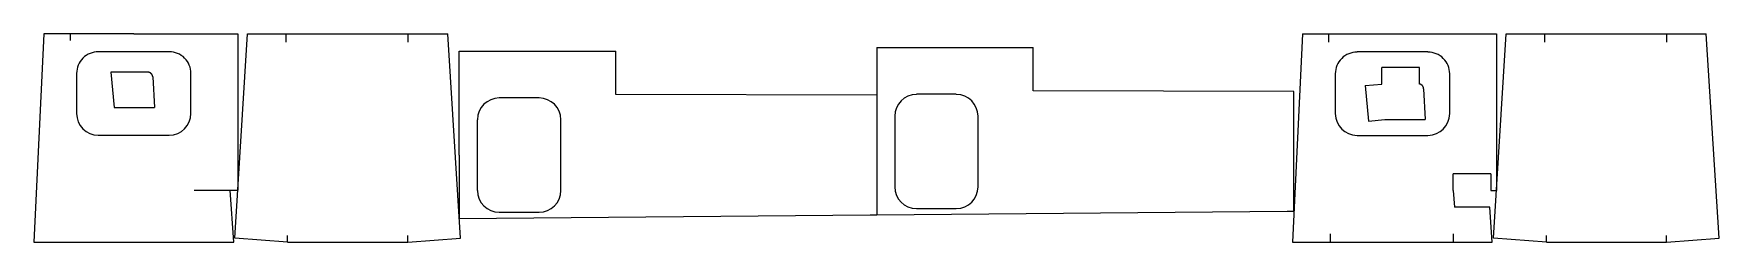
# Model space of a CAD drawing. Extents: x 0 to 10096, y -1 to 1249.
import ezdxf

# ---------------------------------------------------------------- set-up
doc = ezdxf.new("R2010")
doc.units = 0
doc.header["$LTSCALE"] = 100
doc.header["$MEASUREMENT"] = 0
for name, color, linetype in [('deel 1', 1, 'CONTINUOUS'), ('deel 2', 6, 'CONTINUOUS'), ('deel 3', 61, 'CONTINUOUS'), ('deel 4', 4, 'CONTINUOUS'), ('deel 5', 3, 'CONTINUOUS'), ('deel 6', 122, 'CONTINUOUS')]:
    doc.layers.add(name, color=color, linetype=linetype)

msp = doc.modelspace()

# ---------------------------------------------------------------- linework, layer by layer
at = {"layer": 'deel 1'}
for p, q in [((60, 1249), (0, 0)), ((218, 1249), (60, 1249)), ((599, 1249), (218, 1249)), ((218, 1249), (218, 1209)), ((599, 1249), (1223, 1249)), ((1223, 1249), (1223, 311)), ((812, 1141), (387, 1141)), ((257, 1011), (257, 771)), ((688, 1018), (462, 1018)), ((462, 1018), (481, 806)), ((942, 771), (942, 1011)), ((713, 990), (723, 806)), ((481, 806), (723, 806)), ((387, 641), (812, 641)), ((962, 311), (1223, 311)), ((1199, 0), (1176, 311)), ((0, 0), (1199, 0))]:
    msp.add_line(p, q, dxfattribs=at)
msp.add_polyline3d([(713, 990, 0), (713, 990, 0), (713, 991, 0), (713, 991, 0), (713, 991, 0), (713, 991, 0), (713, 992, 0), (713, 992, 0), (713, 992, 0), (713, 992, 0), (713, 993, 0), (713, 993, 0), (713, 993, 0), (713, 993, 0), (713, 994, 0), (712, 994, 0), (712, 994, 0), (712, 994, 0), (712, 995, 0), (712, 995, 0), (712, 995, 0), (712, 995, 0), (712, 996, 0), (712, 996, 0), (712, 996, 0), (712, 996, 0), (712, 997, 0), (712, 997, 0), (712, 997, 0), (712, 997, 0), (712, 998, 0), (711, 998, 0), (711, 998, 0), (711, 998, 0), (711, 999, 0), (711, 999, 0), (711, 999, 0), (711, 999, 0), (711, 999, 0), (711, 1000, 0), (711, 1000, 0), (711, 1000, 0), (710, 1000, 0), (710, 1001, 0), (710, 1001, 0), (710, 1001, 0), (710, 1001, 0), (710, 1002, 0), (710, 1002, 0), (710, 1002, 0), (710, 1002, 0), (710, 1002, 0), (709, 1003, 0), (709, 1003, 0), (709, 1003, 0), (709, 1003, 0), (709, 1004, 0), (709, 1004, 0), (709, 1004, 0), (709, 1004, 0), (708, 1004, 0), (708, 1005, 0), (708, 1005, 0), (708, 1005, 0), (708, 1005, 0), (708, 1005, 0), (708, 1006, 0), (707, 1006, 0), (707, 1006, 0), (707, 1006, 0), (707, 1007, 0), (707, 1007, 0), (707, 1007, 0), (706, 1007, 0), (706, 1007, 0), (706, 1007, 0), (706, 1008, 0), (706, 1008, 0), (706, 1008, 0), (705, 1008, 0), (705, 1008, 0), (705, 1009, 0), (705, 1009, 0), (705, 1009, 0), (705, 1009, 0), (704, 1009, 0), (704, 1010, 0), (704, 1010, 0), (704, 1010, 0), (704, 1010, 0), (704, 1010, 0), (703, 1010, 0), (703, 1011, 0), (703, 1011, 0), (703, 1011, 0), (703, 1011, 0), (702, 1011, 0), (702, 1011, 0), (702, 1012, 0), (702, 1012, 0), (702, 1012, 0), (701, 1012, 0), (701, 1012, 0), (701, 1012, 0), (701, 1013, 0), (701, 1013, 0), (700, 1013, 0), (700, 1013, 0), (700, 1013, 0), (700, 1013, 0), (700, 1013, 0), (699, 1014, 0), (699, 1014, 0), (699, 1014, 0), (699, 1014, 0), (698, 1014, 0), (698, 1014, 0), (698, 1014, 0), (698, 1014, 0), (698, 1015, 0), (697, 1015, 0), (697, 1015, 0), (697, 1015, 0), (697, 1015, 0), (696, 1015, 0), (696, 1015, 0), (696, 1015, 0), (696, 1015, 0), (696, 1016, 0), (695, 1016, 0), (695, 1016, 0), (695, 1016, 0), (695, 1016, 0), (694, 1016, 0), (694, 1016, 0), (694, 1016, 0), (694, 1016, 0), (693, 1016, 0), (693, 1017, 0), (693, 1017, 0), (693, 1017, 0), (693, 1017, 0), (692, 1017, 0), (692, 1017, 0), (692, 1017, 0), (692, 1017, 0), (691, 1017, 0), (691, 1017, 0), (691, 1017, 0), (691, 1017, 0), (690, 1017, 0), (690, 1018, 0), (690, 1018, 0), (690, 1018, 0), (689, 1018, 0), (689, 1018, 0), (689, 1018, 0), (689, 1018, 0), (688, 1018, 0), (688, 1018, 0)], dxfattribs=at)
for centre, start, end in [((387, 1011), 89.9968, 179.9968), ((812, 1011), 0.0032, 90.0032), ((387, 771), 180.0032, 270.0032), ((812, 771), 269.9968, 359.9968)]:
    msp.add_arc(centre, 130, start, end, dxfattribs=at)
at = {"layer": 'deel 2'}
for p, q in [((1205, 23), (1281, 1249)), ((1281, 1249), (2480, 1249)), ((1510, 1249), (1510, 1199)), ((2243, 1199), (2243, 1249)), ((2557, 23), (2480, 1249)), ((1521, -1), (1205, 23)), ((1521, -1), (1521, 39)), ((2241, -1), (2241, 39)), ((2241, -1), (2557, 23)), ((1521, -1), (2241, -1))]:
    msp.add_line(p, q, dxfattribs=at)
at = {"layer": 'deel 3'}
for p, q in [((2549, 521), (2549, 1145)), ((2549, 1145), (3487, 1145)), ((3487, 884), (3487, 1145)), ((3027, 864), (2788, 864)), ((5049, 881), (3487, 884)), ((2657, 734), (2657, 309)), ((3157, 309), (3157, 734)), ((2549, 521), (2549, 140)), ((5009, 161), (2549, 140)), ((2788, 179), (3027, 179)), ((5049, 161), (5009, 161))]:
    msp.add_line(p, q, dxfattribs=at)
for centre, start, end in [((2788, 734), 90.0032, 180.0032), ((3027, 734), 359.9968, 89.9968), ((2788, 309), 179.9968, 269.9968), ((3027, 309), 270.0032, 0.0032)]:
    msp.add_arc(centre, 130, start, end, dxfattribs=at)
at = {"layer": 'deel 4'}
for p, q in [((5049, 1166), (5049, 161)), ((5049, 1166), (5987, 1166)), ((5987, 906), (5987, 1166)), ((5526, 886), (5287, 886)), ((7548, 903), (5987, 906)), ((7548, 183), (7548, 903)), ((5157, 755), (5157, 331)), ((5657, 331), (5657, 755)), ((7508, 183), (5049, 161)), ((5287, 201), (5526, 201)), ((7548, 183), (7508, 183))]:
    msp.add_line(p, q, dxfattribs=at)
for centre, start, end in [((5287, 755), 90.0032, 180.0032), ((5526, 755), 359.9968, 89.9968), ((5287, 331), 179.9968, 269.9968), ((5526, 331), 270.0032, 0.0032)]:
    msp.add_arc(centre, 130, start, end, dxfattribs=at)
at = {"layer": 'deel 5'}
for p, q in [((7599, 1248), (7539, -1)), ((7599, 1248), (8762, 1248)), ((7757, 1199), (7757, 1249)), ((8762, 1248), (8762, 310)), ((8351, 1140), (7926, 1140)), ((8301, 1047), (8075, 1047)), ((8075, 947), (8075, 1047)), ((8301, 947), (8301, 1047)), ((7796, 1009), (7796, 770)), ((7975, 939), (8075, 947)), ((7975, 939), (7994, 726)), ((8325, 919), (8335, 735)), ((8481, 770), (8481, 1009)), ((7994, 726), (8093, 735)), ((8093, 735), (8335, 735)), ((7926, 640), (8351, 640)), ((8501, 310), (8502, 410)), ((8728, 410), (8502, 410)), ((8728, 410), (8727, 310)), ((8501, 310), (8510, 210)), ((8727, 310), (8762, 310)), ((8722, 210), (8510, 210)), ((8736, -1), (8722, 210)), ((7768, -1), (7767, 49)), ((8501, 49), (8501, -1)), ((7539, -1), (8736, -1))]:
    msp.add_line(p, q, dxfattribs=at)
msp.add_polyline3d([(8325, 919, 0), (8325, 919, 0), (8325, 920, 0), (8325, 920, 0), (8325, 920, 0), (8325, 920, 0), (8325, 921, 0), (8325, 921, 0), (8325, 921, 0), (8325, 921, 0), (8325, 922, 0), (8325, 922, 0), (8325, 922, 0), (8325, 922, 0), (8325, 923, 0), (8325, 923, 0), (8325, 923, 0), (8325, 923, 0), (8325, 924, 0), (8325, 924, 0), (8325, 924, 0), (8325, 924, 0), (8325, 925, 0), (8325, 925, 0), (8325, 925, 0), (8324, 925, 0), (8324, 926, 0), (8324, 926, 0), (8324, 926, 0), (8324, 926, 0), (8324, 927, 0), (8324, 927, 0), (8324, 927, 0), (8324, 927, 0), (8324, 927, 0), (8324, 928, 0), (8324, 928, 0), (8324, 928, 0), (8323, 928, 0), (8323, 929, 0), (8323, 929, 0), (8323, 929, 0), (8323, 929, 0), (8323, 930, 0), (8323, 930, 0), (8323, 930, 0), (8323, 930, 0), (8323, 930, 0), (8322, 931, 0), (8322, 931, 0), (8322, 931, 0), (8322, 931, 0), (8322, 932, 0), (8322, 932, 0), (8322, 932, 0), (8322, 932, 0), (8321, 932, 0), (8321, 933, 0), (8321, 933, 0), (8321, 933, 0), (8321, 933, 0), (8321, 934, 0), (8321, 934, 0), (8321, 934, 0), (8320, 934, 0), (8320, 934, 0), (8320, 935, 0), (8320, 935, 0), (8320, 935, 0), (8320, 935, 0), (8320, 935, 0), (8319, 936, 0), (8319, 936, 0), (8319, 936, 0), (8319, 936, 0), (8319, 936, 0), (8319, 937, 0), (8318, 937, 0), (8318, 937, 0), (8318, 937, 0), (8318, 937, 0), (8318, 938, 0), (8318, 938, 0), (8317, 938, 0), (8317, 938, 0), (8317, 938, 0), (8317, 938, 0), (8317, 939, 0), (8316, 939, 0), (8316, 939, 0), (8316, 939, 0), (8316, 939, 0), (8316, 940, 0), (8316, 940, 0), (8315, 940, 0), (8315, 940, 0), (8315, 940, 0), (8315, 940, 0), (8315, 940, 0), (8314, 941, 0), (8314, 941, 0), (8314, 941, 0), (8314, 941, 0), (8314, 941, 0), (8313, 941, 0), (8313, 942, 0), (8313, 942, 0), (8313, 942, 0), (8313, 942, 0), (8312, 942, 0), (8312, 942, 0), (8312, 942, 0), (8312, 943, 0), (8311, 943, 0), (8311, 943, 0), (8311, 943, 0), (8311, 943, 0), (8311, 943, 0), (8310, 943, 0), (8310, 943, 0), (8310, 944, 0), (8310, 944, 0), (8309, 944, 0), (8309, 944, 0), (8309, 944, 0), (8309, 944, 0), (8309, 944, 0), (8308, 944, 0), (8308, 945, 0), (8308, 945, 0), (8308, 945, 0), (8307, 945, 0), (8307, 945, 0), (8307, 945, 0), (8307, 945, 0), (8306, 945, 0), (8306, 945, 0), (8306, 945, 0), (8306, 945, 0), (8306, 946, 0), (8305, 946, 0), (8305, 946, 0), (8305, 946, 0), (8305, 946, 0), (8304, 946, 0), (8304, 946, 0), (8304, 946, 0), (8304, 946, 0), (8303, 946, 0), (8303, 946, 0), (8303, 946, 0), (8303, 946, 0), (8302, 946, 0), (8302, 947, 0), (8302, 947, 0), (8302, 947, 0), (8301, 947, 0), (8301, 947, 0), (8301, 947, 0), (8301, 947, 0)], dxfattribs=at)
for centre, start, end in [((7926, 1009), 89.9968, 179.9968), ((8351, 1009), 0.0032, 90.0032), ((7926, 770), 180.0032, 270.0032), ((8351, 770), 269.9968, 359.9968)]:
    msp.add_arc(centre, 130, start, end, dxfattribs=at)
at = {"layer": 'deel 6'}
for p, q in [((8744, 23), (8820, 1249)), ((8820, 1249), (10017, 1249)), ((9049, 1249), (9049, 1199)), ((9782, 1199), (9782, 1249)), ((10096, 23), (10017, 1249)), ((9060, -1), (8744, 23)), ((9060, -1), (9060, 39)), ((9780, -1), (9780, 39)), ((9780, -1), (10096, 23)), ((9060, -1), (9780, -1))]:
    msp.add_line(p, q, dxfattribs=at)

doc.saveas('drawing.dxf')
